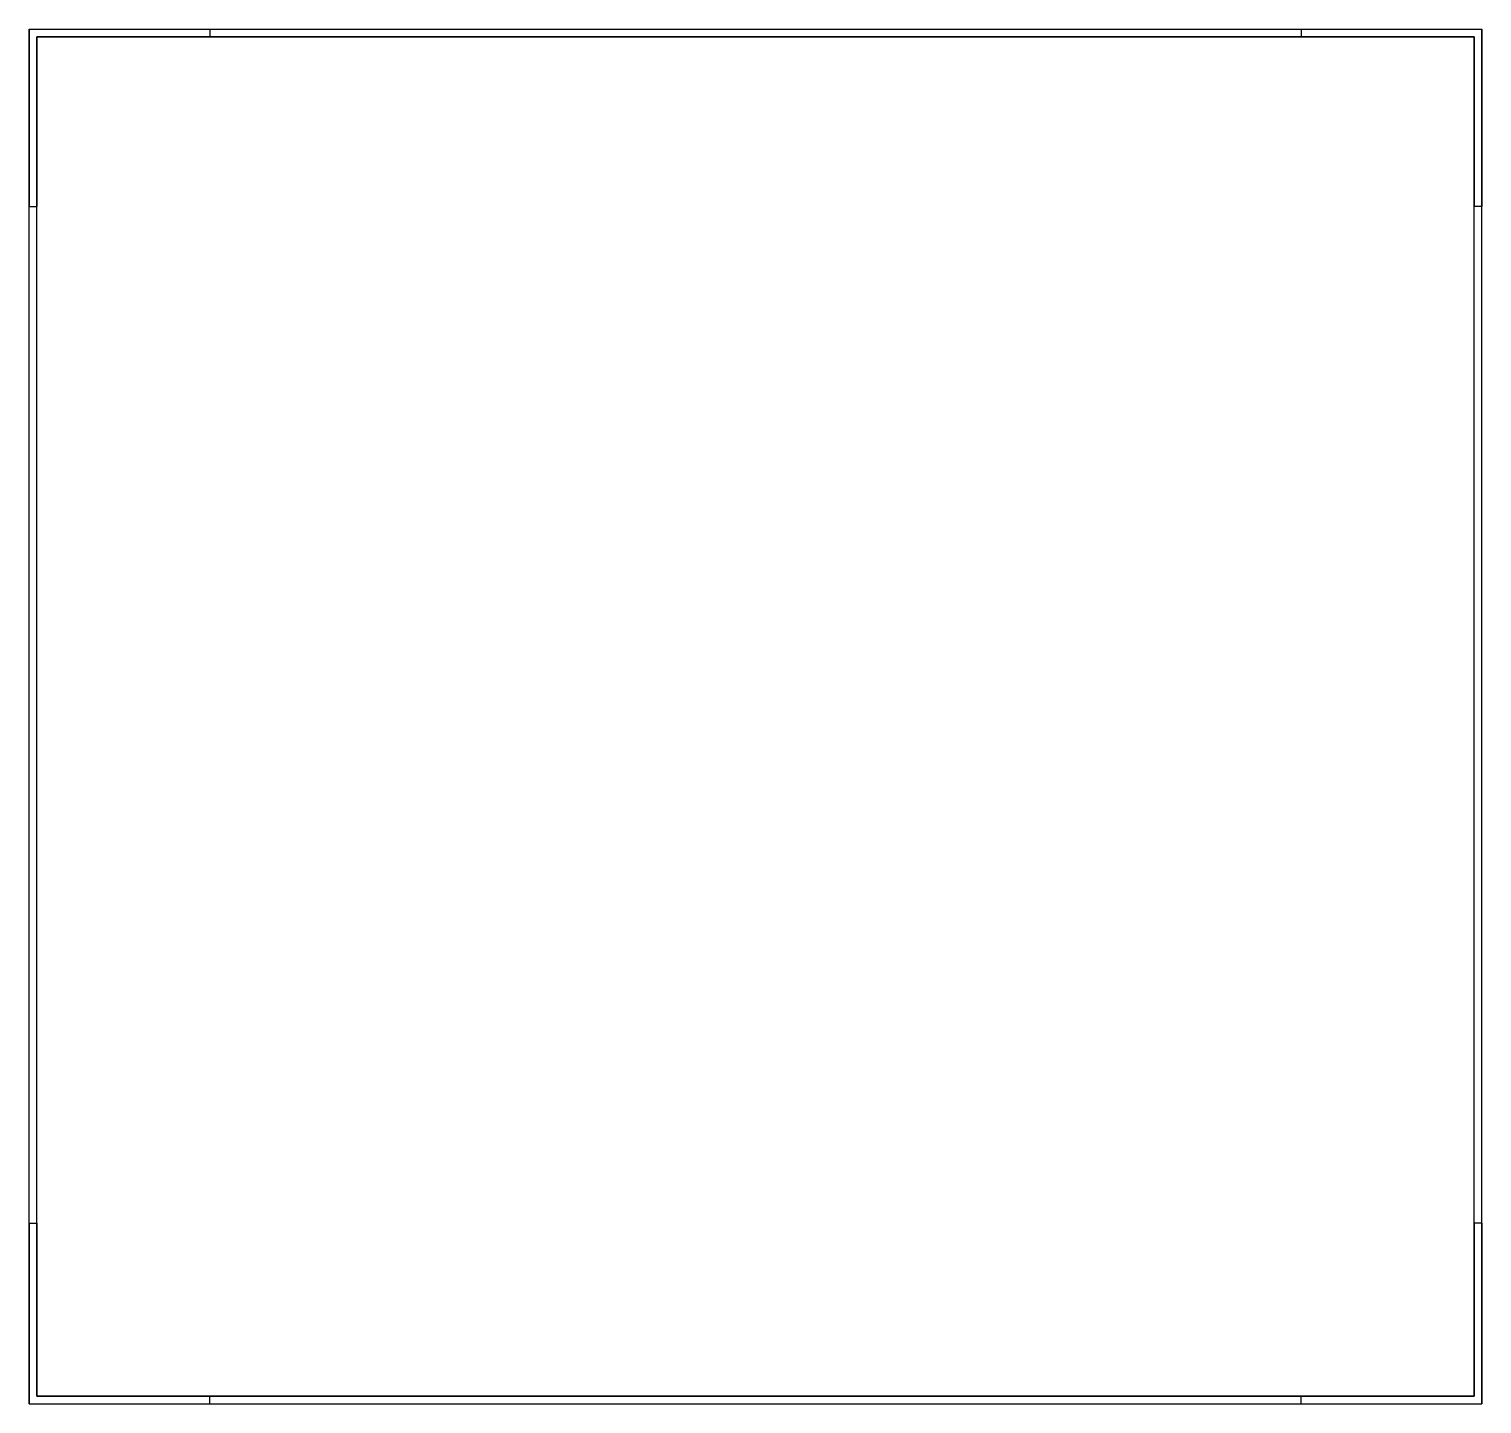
# Model space of a CAD drawing. Header units: millimetres. Extents: x 0 to 185, y 0 to 175.
import ezdxf

# ---------------------------------------------------------------- set-up
doc = ezdxf.new("R2010")
doc.units = ezdxf.units.MM
doc.layers.add('Part', color=7, linetype='CONTINUOUS')

msp = doc.modelspace()

# ---------------------------------------------------------------- linework, layer by layer
at = {"layer": 'Part'}
for p, q in [((0, 0), (0, 175)), ((0, 175), (185, 175)), ((0, 175), (185, 175)), ((0, 175, 115), (185, 175, 115)), ((0, 175, 97), (0, 175, 115)), ((0, 175, 97), (23, 175, 97)), ((0, 175, 95), (23, 175, 95)), ((0, 175), (0, 175, 95)), ((0, 0, 115), (0, 175, 115)), ((0, 175, 115), (185, 175, 115)), ((0, 175, 97), (0, 152.4, 97)), ((0, 175, 97), (23, 175, 97)), ((0, 175, 95), (0, 152.4, 95)), ((0, 175, 95), (23, 175, 95)), ((0, 0, 115), (0, 175, 115)), ((0, 175, 97), (0, 175, 115)), ((0, 175, 97), (0, 152.4, 97)), ((0, 175, 95), (0, 152.4, 95)), ((0, 175), (0, 175, 95)), ((0, 0), (0, 175)), ((1, 1, 115), (1, 174, 115)), ((1, 174, 97), (1, 174, 115)), ((1, 174, 97), (1, 152.4, 97)), ((1, 174, 95), (1, 152.4, 95)), ((1, 174, 1), (1, 174, 95)), ((1, 1, 1), (1, 174, 1)), ((184, 174, 115), (1, 174, 115)), ((1, 1, 115), (1, 174, 115)), ((1, 174, 97), (23, 174, 97)), ((1, 174, 97), (1, 152.4, 97)), ((1, 174, 95), (23, 174, 95)), ((1, 174, 95), (1, 152.4, 95)), ((184, 174, 115), (1, 174, 115)), ((1, 174, 97), (1, 174, 115)), ((1, 174, 97), (23, 174, 97)), ((1, 174, 95), (23, 174, 95)), ((1, 174, 1), (1, 174, 95)), ((1, 174, 1), (184, 174, 1)), ((1, 174, 1), (184, 174, 1)), ((1, 1, 1), (1, 174, 1)), ((23, 175, 97), (23, 175, 95)), ((23, 175, 97), (23, 174, 97)), ((23, 175, 95), (23, 174, 95)), ((23, 175, 95), (23, 174, 95)), ((23, 175, 97), (23, 174, 97)), ((23, 175, 97), (23, 175, 95)), ((23, 174, 97), (23, 174, 95)), ((23, 174, 97), (23, 174, 95)), ((162, 175, 95), (185, 175, 95)), ((162, 175, 95), (162, 175, 97)), ((162, 175, 97), (185, 175, 97)), ((162, 175, 95), (162, 174, 95)), ((162, 175, 95), (185, 175, 95)), ((162, 175, 97), (162, 174, 97)), ((162, 175, 95), (162, 174, 95)), ((162, 175, 95), (162, 175, 97)), ((162, 175, 97), (162, 174, 97)), ((162, 175, 97), (185, 175, 97)), ((184, 174, 95), (162, 174, 95)), ((162, 174, 95), (162, 174, 97)), ((162, 174, 97), (184, 174, 97)), ((184, 174, 95), (162, 174, 95)), ((162, 174, 95), (162, 174, 97)), ((162, 174, 97), (184, 174, 97)), ((184, 1, 115), (184, 174, 115)), ((184, 1, 115), (184, 174, 115)), ((184, 174, 97), (184, 174, 115)), ((184, 174, 97), (184, 152.4, 97)), ((184, 174, 95), (184, 152.4, 95)), ((184, 174, 1), (184, 174, 95)), ((184, 1, 1), (184, 174, 1)), ((184, 174, 95), (184, 152.4, 95)), ((184, 174, 97), (184, 152.4, 97)), ((184, 174, 97), (184, 174, 115)), ((184, 174, 1), (184, 174, 95)), ((184, 1, 1), (184, 174, 1)), ((185, 0), (185, 175)), ((185, 175), (185, 175, 95)), ((185, 175, 97), (185, 175, 115)), ((185, 0, 115), (185, 175, 115)), ((185, 152.4, 95), (185, 175, 95)), ((185, 175, 97), (185, 152.4, 97)), ((185, 0), (185, 175)), ((185, 175), (185, 175, 95)), ((185, 152.4, 95), (185, 175, 95)), ((185, 175, 97), (185, 152.4, 97)), ((185, 175, 97), (185, 175, 115)), ((185, 0, 115), (185, 175, 115)), ((0, 152.4, 97), (1, 152.4, 97)), ((0, 152.4, 97), (1, 152.4, 97)), ((0, 152.4, 95), (1, 152.4, 95)), ((0, 152.4, 97), (0, 152.4, 95)), ((0, 152.4, 95), (1, 152.4, 95)), ((0, 152.4, 97), (0, 152.4, 95)), ((1, 152.4, 97), (1, 152.4, 95)), ((1, 152.4, 97), (1, 152.4, 95)), ((184, 152.4, 97), (184, 152.4, 95)), ((185, 152.4, 95), (184, 152.4, 95)), ((185, 152.4, 97), (184, 152.4, 97)), ((185, 152.4, 95), (184, 152.4, 95)), ((184, 152.4, 97), (184, 152.4, 95)), ((185, 152.4, 97), (184, 152.4, 97)), ((185, 152.4, 97), (185, 152.4, 95)), ((185, 152.4, 97), (185, 152.4, 95)), ((0, 23, 95), (1, 23, 95)), ((0, 23, 95), (0, 0, 95)), ((0, 23, 95), (1, 23, 95)), ((0, 23, 97), (1, 23, 97)), ((0, 23, 95), (0, 23, 97)), ((0, 23, 97), (1, 23, 97)), ((0, 23, 97), (0, 0, 97)), ((0, 23, 95), (0, 0, 95)), ((0, 23, 95), (0, 23, 97)), ((0, 23, 97), (0, 0, 97)), ((1, 23, 95), (1, 1, 95)), ((1, 23, 95), (1, 23, 97)), ((1, 23, 95), (1, 1, 95)), ((1, 23, 95), (1, 23, 97)), ((1, 23, 97), (1, 1, 97)), ((1, 23, 97), (1, 1, 97)), ((184, 23, 97), (184, 1, 97)), ((185, 23, 97), (184, 23, 97)), ((184, 23, 95), (184, 1, 95)), ((184, 23, 95), (184, 23, 97)), ((184, 23, 97), (184, 1, 97)), ((184, 23, 95), (184, 1, 95)), ((185, 23, 95), (184, 23, 95)), ((185, 23, 97), (184, 23, 97)), ((184, 23, 95), (184, 23, 97)), ((185, 23, 95), (184, 23, 95)), ((185, 23, 97), (185, 0, 97)), ((185, 0, 95), (185, 23, 95)), ((185, 23, 95), (185, 23, 97)), ((185, 23, 97), (185, 0, 97)), ((185, 23, 95), (185, 23, 97)), ((185, 0, 95), (185, 23, 95)), ((0, 0), (185, 0)), ((0, 0, 95), (23, 0, 95)), ((0, 0, 97), (23, 0, 97)), ((0, 0, 115), (185, 0, 115)), ((0, 0), (0, 0, 95)), ((0, 0, 97), (0, 0, 115)), ((0, 0), (185, 0)), ((0, 0, 115), (185, 0, 115)), ((0, 0, 97), (0, 0, 115)), ((0, 0, 97), (23, 0, 97)), ((0, 0, 95), (23, 0, 95)), ((0, 0), (0, 0, 95)), ((1, 1, 95), (23, 1, 95)), ((1, 1, 1), (1, 1, 95)), ((1, 1, 97), (1, 1, 115)), ((184, 1, 115), (1, 1, 115)), ((1, 1, 97), (1, 1, 115)), ((1, 1, 97), (23, 1, 97)), ((1, 1, 95), (23, 1, 95)), ((1, 1, 1), (1, 1, 95)), ((1, 1, 1), (184, 1, 1)), ((1, 1, 97), (23, 1, 97)), ((184, 1, 115), (1, 1, 115)), ((1, 1, 1), (184, 1, 1)), ((23, 0, 95), (23, 1, 95)), ((23, 1, 97), (23, 1, 95)), ((23, 0, 97), (23, 1, 97)), ((23, 1, 97), (23, 1, 95)), ((23, 0, 95), (23, 1, 95)), ((23, 0, 97), (23, 1, 97)), ((23, 0, 97), (23, 0, 95)), ((23, 0, 97), (23, 0, 95)), ((162, 1, 95), (184, 1, 95)), ((162, 1, 95), (162, 1, 97)), ((162, 1, 97), (184, 1, 97)), ((162, 0, 95), (162, 1, 95)), ((162, 1, 95), (162, 1, 97)), ((162, 0, 97), (162, 1, 97)), ((162, 0, 97), (162, 1, 97)), ((162, 1, 97), (184, 1, 97)), ((162, 0, 95), (162, 1, 95)), ((162, 1, 95), (184, 1, 95)), ((162, 0, 95), (162, 0, 97)), ((162, 0, 97), (185, 0, 97)), ((162, 0, 95), (185, 0, 95)), ((162, 0, 95), (185, 0, 95)), ((162, 0, 95), (162, 0, 97)), ((162, 0, 97), (185, 0, 97)), ((184, 1, 1), (184, 1, 95)), ((184, 1, 97), (184, 1, 115)), ((184, 1, 1), (184, 1, 95)), ((184, 1, 97), (184, 1, 115)), ((185, 0), (185, 0, 95)), ((185, 0, 97), (185, 0, 115)), ((185, 0), (185, 0, 95)), ((185, 0, 97), (185, 0, 115))]:
    msp.add_line(p, q, dxfattribs=at)

doc.saveas('drawing.dxf')
